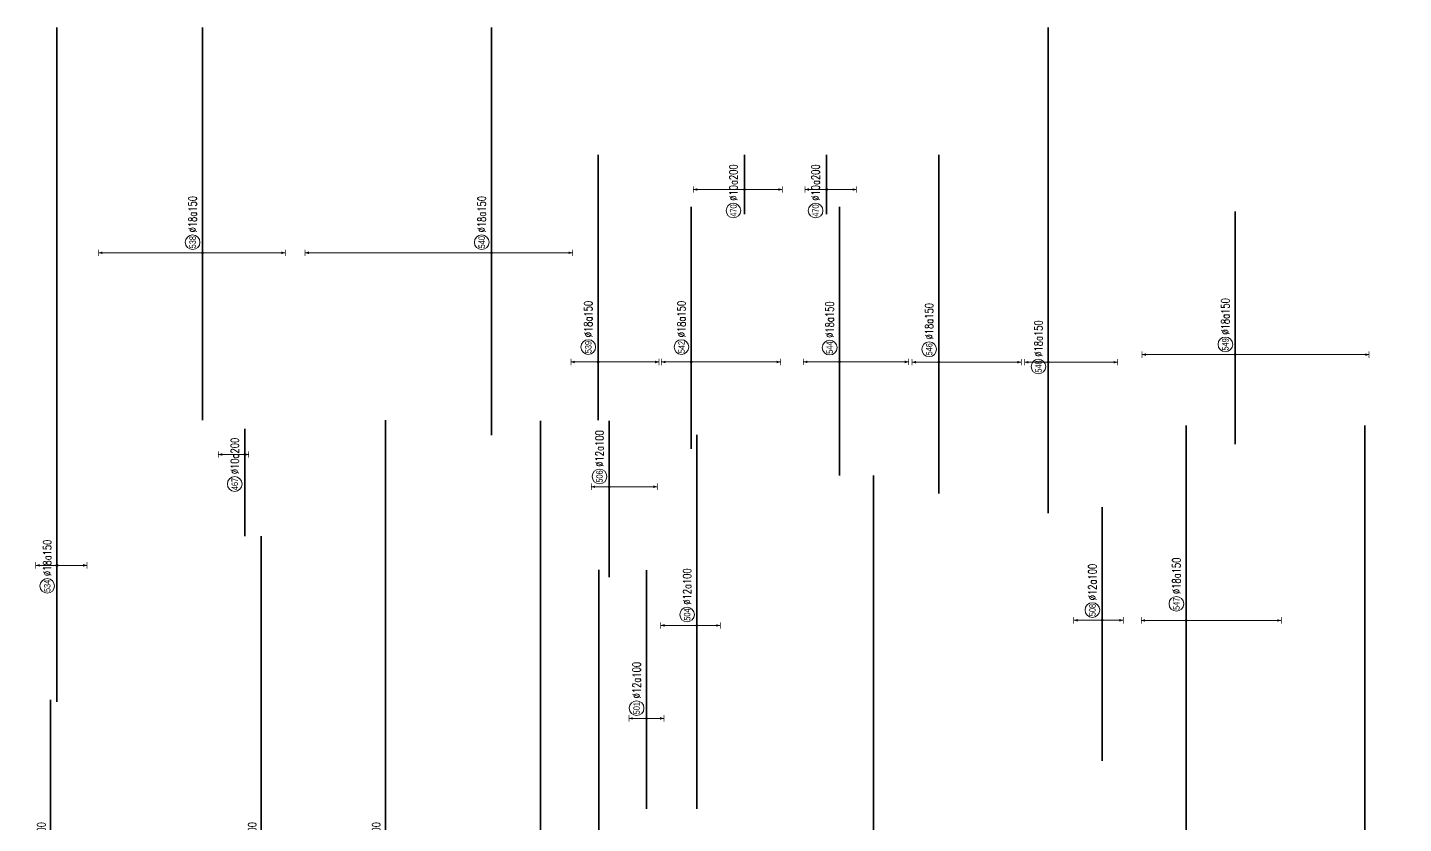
# Model space of a CAD drawing. Header units: millimetres. Extents: x -415354 to 592036, y -374841 to 139309.
# Drawn here: x 449165 to 533485, y -206959 to -158171 of the extents above; entities that cross this region are included whole.
import ezdxf
from ezdxf.enums import TextEntityAlignment as Align

# ---------------------------------------------------------------- set-up
doc = ezdxf.new("R2010")
doc.units = ezdxf.units.MM
doc.header["$MEASUREMENT"] = 0
for name, color, linetype, lineweight in [('NDC_S_DIM', 1, 'Continuous', 15), ('NDC_S_REBAR', 4, 'Continuous', 35), ('NDC_S_VN TEXT', 7, 'Continuous', 20)]:
    doc.layers.add(name, color=color, linetype=linetype, lineweight=lineweight)
doc.styles.add('ARIAL', font='arial.ttf', dxfattribs={"width": 0.8})
doc.styles.add('NDC_EN TXT', font='romans.shx', dxfattribs={"width": 0.8})

# ---------------------------------------------------------------- blocks, each defined once
blk = doc.blocks.new('*U1031')
h = blk.add_hatch(color=6)
edge = h.paths.add_edge_path()
edge.add_arc((-6.91, 0), 0.3, 0, 360)
at = {"layer": 'NDC_S_DIM', "color": 8}
for q in [(-6.91, 44.73), (-6.91, -25.87)]:
    blk.add_line((-6.91, 0), q, dxfattribs=at)
for points in [[(-7.91, 44.73, 0.2, 0.2, 0), (-5.91, 44.73, 0, 0, 0)], [(-7.91, -25.87, 0.2, 0.2, 0), (-5.91, -25.87, 0, 0, 0)]]:
    blk.add_lwpolyline(points, format="xyseb", dxfattribs=at)
at = {"layer": 'NDC_S_DIM'}
blk.add_circle((-1.99, 2.8), 2.25, dxfattribs=at)
at = {"layer": 'NDC_S_DIM', "color": 6}
blk.add_circle((-6.91, 0), 0.3, dxfattribs=at)
at = {"layer": 'NDC_S_DIM', "color": 8}
for points in [[(-7.31, 43.53), (-6.91, 44.73), (-6.51, 43.53)], [(-7.31, -24.67), (-6.91, -25.87), (-6.51, -24.67)]]:
    blk.add_solid(points, dxfattribs=at)
at = {"layer": 'NDC_S_REBAR'}
for p, q in [((0, 0), (-150.76, 0)), ((-150.76, 0), (-150.76, 0)), ((0, 0), (99.81, 0)), ((99.81, 0), (99.81, 0)), ((99.81, 0), (99.81, 0)), ((-150.76, 0), (-150.76, 0))]:
    blk.add_line(p, q, dxfattribs=at)
at = {"layer": 'NDC_S_VN TEXT', "style": 'ARIAL', "width": 0.8}
blk.add_attdef('KHT', text='', height=2, dxfattribs=at).set_placement((-1.99, 2.8), align=Align.MIDDLE_CENTER)
at = {"layer": 'NDC_S_VN TEXT', "color": 3, "style": 'NDC_EN TXT', "width": 0.75}
blk.add_attdef('DKT', (1.01, 1.55), '', height=2.5, dxfattribs=at)
blk = doc.blocks.new('*U1028')
h = blk.add_hatch(color=6)
edge = h.paths.add_edge_path()
edge.add_arc((-2.99, 0), 0.3, 0, 360)
at = {"layer": 'NDC_S_DIM', "color": 8}
for q in [(-2.99, 31.84), (-2.99, -25.41)]:
    blk.add_line((-2.99, 0), q, dxfattribs=at)
for points in [[(-3.99, 31.84, 0.2, 0.2, 0), (-1.99, 31.84, 0, 0, 0)], [(-3.99, -25.41, 0.2, 0.2, 0), (-1.99, -25.41, 0, 0, 0)]]:
    blk.add_lwpolyline(points, format="xyseb", dxfattribs=at)
at = {"layer": 'NDC_S_DIM'}
blk.add_circle((0.25, 3), 2.25, dxfattribs=at)
at = {"layer": 'NDC_S_DIM', "color": 6}
blk.add_circle((-2.99, 0), 0.3, dxfattribs=at)
at = {"layer": 'NDC_S_DIM', "color": 8}
for points in [[(-3.39, 30.64), (-2.99, 31.84), (-2.59, 30.64)], [(-3.39, -24.21), (-2.99, -25.41), (-2.59, -24.21)]]:
    blk.add_solid(points, dxfattribs=at)
at = {"layer": 'NDC_S_REBAR'}
for p, q in [((0, 0), (-54.3, 0)), ((-54.3, 0), (-54.3, 0)), ((0, 0), (66.05, 0)), ((66.05, 0), (66.05, 0)), ((66.05, 0), (66.05, 0)), ((-54.3, 0), (-54.3, 0))]:
    blk.add_line(p, q, dxfattribs=at)
at = {"layer": 'NDC_S_VN TEXT', "color": 3, "style": 'NDC_EN TXT', "width": 0.75}
blk.add_attdef('DKT', (3.25, 1.75), '', height=2.5, dxfattribs=at)
at = {"layer": 'NDC_S_VN TEXT', "style": 'ARIAL', "width": 0.8}
blk.add_attdef('KHT', text='', height=2, dxfattribs=at).set_placement((0.25, 3), align=Align.MIDDLE_CENTER)
blk = doc.blocks.new('*U1024')
h = blk.add_hatch(color=6)
edge = h.paths.add_edge_path()
edge.add_arc((-2.99, 0), 0.3, 0, 360)
at = {"layer": 'NDC_S_DIM', "color": 8}
for q in [(-2.99, 6.53), (-2.99, -9.22)]:
    blk.add_line((-2.99, 0), q, dxfattribs=at)
for points in [[(-3.99, 6.53, 0.2, 0.2, 0), (-1.99, 6.53, 0, 0, 0)], [(-3.99, -9.22, 0.2, 0.2, 0), (-1.99, -9.22, 0, 0, 0)]]:
    blk.add_lwpolyline(points, format="xyseb", dxfattribs=at)
at = {"layer": 'NDC_S_DIM'}
blk.add_circle((-9.29, 3), 2.25, dxfattribs=at)
at = {"layer": 'NDC_S_DIM', "color": 6}
blk.add_circle((-2.99, 0), 0.3, dxfattribs=at)
at = {"layer": 'NDC_S_DIM', "color": 8}
for points in [[(-3.39, 5.33), (-2.99, 6.53), (-2.59, 5.33)], [(-3.39, -8.02), (-2.99, -9.22), (-2.59, -8.02)]]:
    blk.add_solid(points, dxfattribs=at)
at = {"layer": 'NDC_S_REBAR'}
for p, q in [((0, 0), (-44.86, 0)), ((-44.86, 0), (-44.86, 0)), ((0, 0), (161.84, 0)), ((161.84, 0), (161.84, 0)), ((161.84, 0), (161.84, 0)), ((-44.86, 0), (-44.86, 0))]:
    blk.add_line(p, q, dxfattribs=at)
at = {"layer": 'NDC_S_VN TEXT', "color": 3, "style": 'NDC_EN TXT', "width": 0.75}
blk.add_attdef('DKT', (-6.29, 1.75), '', height=2.5, dxfattribs=at)
at = {"layer": 'NDC_S_VN TEXT', "style": 'ARIAL', "width": 0.8}
blk.add_attdef('KHT', text='', height=2, dxfattribs=at).set_placement((-9.29, 3), align=Align.MIDDLE_CENTER)
blk = doc.blocks.new('*U1022')
h = blk.add_hatch(color=6)
edge = h.paths.add_edge_path()
edge.add_arc((-2.99, 0), 0.3, 0, 360)
at = {"layer": 'NDC_S_DIM', "color": 8}
for q in [(-2.99, 13.78), (-2.99, -29.13)]:
    blk.add_line((-2.99, 0), q, dxfattribs=at)
for points in [[(-3.99, 13.78, 0.2, 0.2, 0), (-1.99, 13.78, 0, 0, 0)], [(-3.99, -29.13, 0.2, 0.2, 0), (-1.99, -29.13, 0, 0, 0)]]:
    blk.add_lwpolyline(points, format="xyseb", dxfattribs=at)
at = {"layer": 'NDC_S_DIM'}
blk.add_circle((2.1, 3), 2.25, dxfattribs=at)
at = {"layer": 'NDC_S_DIM', "color": 6}
blk.add_circle((-2.99, 0), 0.3, dxfattribs=at)
at = {"layer": 'NDC_S_DIM', "color": 8}
for points in [[(-3.39, 12.58), (-2.99, 13.78), (-2.59, 12.58)], [(-3.39, -27.93), (-2.99, -29.13), (-2.59, -27.93)]]:
    blk.add_solid(points, dxfattribs=at)
at = {"layer": 'NDC_S_REBAR'}
for p, q in [((0, 0), (-72.23, 0)), ((-72.23, 0), (-72.23, 0)), ((0, 0), (56.73, 0)), ((56.73, 0), (56.73, 0)), ((56.73, 0), (56.73, 0)), ((-72.23, 0), (-72.23, 0))]:
    blk.add_line(p, q, dxfattribs=at)
at = {"layer": 'NDC_S_VN TEXT', "color": 3, "style": 'NDC_EN TXT', "width": 0.75}
blk.add_attdef('DKT', (5.1, 1.75), '', height=2.5, dxfattribs=at)
at = {"layer": 'NDC_S_VN TEXT', "style": 'ARIAL', "width": 0.8}
blk.add_attdef('KHT', text='', height=2, dxfattribs=at).set_placement((2.1, 3), align=Align.MIDDLE_CENTER)
blk = doc.blocks.new('*U1016')
h = blk.add_hatch(color=6)
edge = h.paths.add_edge_path()
edge.add_arc((-2.99, 0), 0.3, 0, 360)
at = {"layer": 'NDC_S_DIM', "color": 8}
for q in [(-2.99, 18.75), (-2.99, -11.75)]:
    blk.add_line((-2.99, 0), q, dxfattribs=at)
for points in [[(-3.99, 18.75, 0.2, 0.2, 0), (-1.99, 18.75, 0, 0, 0)], [(-3.99, -11.75, 0.2, 0.2, 0), (-1.99, -11.75, 0, 0, 0)]]:
    blk.add_lwpolyline(points, format="xyseb", dxfattribs=at)
at = {"layer": 'NDC_S_DIM'}
blk.add_circle((-9.29, 3), 2.25, dxfattribs=at)
at = {"layer": 'NDC_S_DIM', "color": 6}
blk.add_circle((-2.99, 0), 0.3, dxfattribs=at)
at = {"layer": 'NDC_S_DIM', "color": 8}
for points in [[(-3.39, 17.55), (-2.99, 18.75), (-2.59, 17.55)], [(-3.39, -10.55), (-2.99, -11.75), (-2.59, -10.55)]]:
    blk.add_solid(points, dxfattribs=at)
at = {"layer": 'NDC_S_REBAR'}
for p, q in [((0, 0), (-113.56, 0)), ((-113.56, 0), (-113.56, 0)), ((0, 0), (209.7, 0)), ((209.7, 0), (209.7, 0)), ((209.7, 0), (209.7, 0)), ((-113.56, 0), (-113.56, 0))]:
    blk.add_line(p, q, dxfattribs=at)
at = {"layer": 'NDC_S_VN TEXT', "color": 3, "style": 'NDC_EN TXT', "width": 0.75}
blk.add_attdef('DKT', (-6.29, 1.75), '', height=2.5, dxfattribs=at)
at = {"layer": 'NDC_S_VN TEXT', "style": 'ARIAL', "width": 0.8}
blk.add_attdef('KHT', text='', height=2, dxfattribs=at).set_placement((-9.29, 3), align=Align.MIDDLE_CENTER)
blk = doc.blocks.new('*U1011')
h = blk.add_hatch(color=6)
edge = h.paths.add_edge_path()
edge.add_arc((11.66, 0), 0.3, 0, 360)
at = {"layer": 'NDC_S_DIM', "color": 8}
for q in [(11.66, 24.74), (11.66, -12.56)]:
    blk.add_line((11.66, 0), q, dxfattribs=at)
for points in [[(10.66, 24.74, 0.2, 0.2, 0), (12.66, 24.74, 0, 0, 0)], [(10.66, -12.56, 0.2, 0.2, 0), (12.66, -12.56, 0, 0, 0)]]:
    blk.add_lwpolyline(points, format="xyseb", dxfattribs=at)
at = {"layer": 'NDC_S_DIM'}
blk.add_circle((15, 3), 2.25, dxfattribs=at)
at = {"layer": 'NDC_S_DIM', "color": 6}
blk.add_circle((11.66, 0), 0.3, dxfattribs=at)
at = {"layer": 'NDC_S_DIM', "color": 8}
for points in [[(11.26, 23.54), (11.66, 24.74), (12.06, 23.54)], [(11.26, -11.36), (11.66, -12.56), (12.06, -11.36)]]:
    blk.add_solid(points, dxfattribs=at)
at = {"layer": 'NDC_S_REBAR'}
for p, q in [((0, 0), (-30.81, 0)), ((-30.81, 0), (-30.81, 0)), ((0, 0), (156.89, 0)), ((156.89, 0), (156.89, 0)), ((156.89, 0), (156.89, 0)), ((-30.81, 0), (-30.81, 0))]:
    blk.add_line(p, q, dxfattribs=at)
at = {"layer": 'NDC_S_VN TEXT', "color": 3, "style": 'NDC_EN TXT', "width": 0.75}
blk.add_attdef('DKT', (18, 1.75), '', height=2.5, dxfattribs=at)
at = {"layer": 'NDC_S_VN TEXT', "style": 'ARIAL', "width": 0.8}
blk.add_attdef('KHT', text='', height=2, dxfattribs=at).set_placement((15, 3), align=Align.MIDDLE_CENTER)
blk = doc.blocks.new('*U1010')
h = blk.add_hatch(color=6)
edge = h.paths.add_edge_path()
edge.add_arc((-2.99, 0), 0.3, 0, 360)
at = {"layer": 'NDC_S_DIM', "color": 8}
for q in [(-2.99, 41.25), (-2.99, -58.41)]:
    blk.add_line((-2.99, 0), q, dxfattribs=at)
for points in [[(-3.99, 41.25, 0.2, 0.2, 0), (-1.99, 41.25, 0, 0, 0)], [(-3.99, -58.41, 0.2, 0.2, 0), (-1.99, -58.41, 0, 0, 0)]]:
    blk.add_lwpolyline(points, format="xyseb", dxfattribs=at)
at = {"layer": 'NDC_S_DIM'}
blk.add_circle((-9.29, 3), 2.25, dxfattribs=at)
at = {"layer": 'NDC_S_DIM', "color": 6}
blk.add_circle((-2.99, 0), 0.3, dxfattribs=at)
at = {"layer": 'NDC_S_DIM', "color": 8}
for points in [[(-3.39, 40.05), (-2.99, 41.25), (-2.59, 40.05)], [(-3.39, -57.21), (-2.99, -58.41), (-2.59, -57.21)]]:
    blk.add_solid(points, dxfattribs=at)
at = {"layer": 'NDC_S_REBAR'}
for p, q in [((0, 0), (-30.81, 0)), ((-30.81, 0), (-30.81, 0)), ((0, 0), (140.13, 0)), ((140.13, 0), (140.13, 0)), ((140.13, 0), (140.13, 0)), ((-30.81, 0), (-30.81, 0))]:
    blk.add_line(p, q, dxfattribs=at)
at = {"layer": 'NDC_S_VN TEXT', "color": 3, "style": 'NDC_EN TXT', "width": 0.75}
blk.add_attdef('DKT', (-6.29, 1.75), '', height=2.5, dxfattribs=at)
at = {"layer": 'NDC_S_VN TEXT', "style": 'ARIAL', "width": 0.8}
blk.add_attdef('KHT', text='', height=2, dxfattribs=at).set_placement((-9.29, 3), align=Align.MIDDLE_CENTER)
blk = doc.blocks.new('*U1006')
h = blk.add_hatch(color=6)
edge = h.paths.add_edge_path()
edge.add_arc((-2.99, 0), 0.3, 0, 360)
at = {"layer": 'NDC_S_DIM', "color": 8}
for q in [(-2.99, 57.17), (-2.99, -24.83)]:
    blk.add_line((-2.99, 0), q, dxfattribs=at)
for points in [[(-3.99, 57.17, 0.2, 0.2, 0), (-1.99, 57.17, 0, 0, 0)], [(-3.99, -24.83, 0.2, 0.2, 0), (-1.99, -24.83, 0, 0, 0)]]:
    blk.add_lwpolyline(points, format="xyseb", dxfattribs=at)
at = {"layer": 'NDC_S_DIM'}
blk.add_circle((0.25, 3), 2.25, dxfattribs=at)
at = {"layer": 'NDC_S_DIM', "color": 6}
blk.add_circle((-2.99, 0), 0.3, dxfattribs=at)
at = {"layer": 'NDC_S_DIM', "color": 8}
for points in [[(-3.39, 55.97), (-2.99, 57.17), (-2.59, 55.97)], [(-3.39, -23.63), (-2.99, -24.83), (-2.59, -23.63)]]:
    blk.add_solid(points, dxfattribs=at)
at = {"layer": 'NDC_S_REBAR'}
for p, q in [((0, 0), (-58.9, 0)), ((-58.9, 0), (-58.9, 0)), ((-58.9, 0), (-58.9, 0)), ((0, 0), (66.05, 0)), ((66.05, 0), (66.05, 0)), ((66.05, 0), (66.05, 0))]:
    blk.add_line(p, q, dxfattribs=at)
at = {"layer": 'NDC_S_VN TEXT', "color": 3, "style": 'NDC_EN TXT', "width": 0.75}
blk.add_attdef('DKT', (3.25, 1.75), '', height=2.5, dxfattribs=at)
at = {"layer": 'NDC_S_VN TEXT', "style": 'ARIAL', "width": 0.8}
blk.add_attdef('KHT', text='', height=2, dxfattribs=at).set_placement((0.25, 3), align=Align.MIDDLE_CENTER)
blk = doc.blocks.new('*U1005')
h = blk.add_hatch(color=6)
edge = h.paths.add_edge_path()
edge.add_arc((1.64, 0), 0.3, 0, 360)
at = {"layer": 'NDC_S_DIM', "color": 8}
for q in [(1.64, 9.12), (1.64, -27.38)]:
    blk.add_line((1.64, 0), q, dxfattribs=at)
for points in [[(0.64, 9.12, 0.2, 0.2, 0), (2.64, 9.12, 0, 0, 0)], [(0.64, -27.38, 0.2, 0.2, 0), (2.64, -27.38, 0, 0, 0)]]:
    blk.add_lwpolyline(points, format="xyseb", dxfattribs=at)
at = {"layer": 'NDC_S_DIM'}
blk.add_circle((6.21, 3), 2.25, dxfattribs=at)
at = {"layer": 'NDC_S_DIM', "color": 6}
blk.add_circle((1.64, 0), 0.3, dxfattribs=at)
at = {"layer": 'NDC_S_DIM', "color": 8}
for points in [[(1.24, 7.92), (1.64, 9.12), (2.04, 7.92)], [(1.24, -26.18), (1.64, -27.38), (2.04, -26.18)]]:
    blk.add_solid(points, dxfattribs=at)
at = {"layer": 'NDC_S_REBAR'}
for p, q in [((0, 0), (-24.94, 0)), ((-24.94, 0), (-24.94, 0)), ((-24.94, 0), (-24.94, 0)), ((0, 0), (49.15, 0)), ((49.15, 0), (49.15, 0)), ((49.15, 0), (49.15, 0))]:
    blk.add_line(p, q, dxfattribs=at)
at = {"layer": 'NDC_S_VN TEXT', "color": 3, "style": 'NDC_EN TXT', "width": 0.75}
blk.add_attdef('DKT', (9.21, 1.75), '', height=2.5, dxfattribs=at)
at = {"layer": 'NDC_S_VN TEXT', "style": 'ARIAL', "width": 0.8}
blk.add_attdef('KHT', text='', height=2, dxfattribs=at).set_placement((6.21, 3), align=Align.MIDDLE_CENTER)
blk = doc.blocks.new('*U1004')
h = blk.add_hatch(color=6)
edge = h.paths.add_edge_path()
edge.add_arc((1.67, 0), 0.3, 0, 360)
at = {"layer": 'NDC_S_DIM', "color": 8}
for q in [(1.67, 11.03), (1.67, -21.22)]:
    blk.add_line((1.67, 0), q, dxfattribs=at)
for points in [[(0.67, 11.03, 0.2, 0.2, 0), (2.67, 11.03, 0, 0, 0)], [(0.67, -21.22, 0.2, 0.2, 0), (2.67, -21.22, 0, 0, 0)]]:
    blk.add_lwpolyline(points, format="xyseb", dxfattribs=at)
at = {"layer": 'NDC_S_DIM'}
blk.add_circle((6.04, 3), 2.25, dxfattribs=at)
at = {"layer": 'NDC_S_DIM', "color": 6}
blk.add_circle((1.67, 0), 0.3, dxfattribs=at)
at = {"layer": 'NDC_S_DIM', "color": 8}
for points in [[(1.27, 9.83), (1.67, 11.03), (2.07, 9.83)], [(1.27, -20.02), (1.67, -21.22), (2.07, -20.02)]]:
    blk.add_solid(points, dxfattribs=at)
at = {"layer": 'NDC_S_REBAR'}
for p, q in [((0, 0), (-33.15, 0)), ((-33.15, 0), (-33.15, 0)), ((0, 0), (49.15, 0)), ((49.15, 0), (49.15, 0)), ((49.15, 0), (49.15, 0)), ((-33.15, 0), (-33.15, 0))]:
    blk.add_line(p, q, dxfattribs=at)
at = {"layer": 'NDC_S_VN TEXT', "color": 3, "style": 'NDC_EN TXT', "width": 0.75}
blk.add_attdef('DKT', (9.04, 1.75), '', height=2.5, dxfattribs=at)
at = {"layer": 'NDC_S_VN TEXT', "style": 'ARIAL', "width": 0.8}
blk.add_attdef('KHT', text='', height=2, dxfattribs=at).set_placement((6.04, 3), align=Align.MIDDLE_CENTER)
blk = doc.blocks.new('*U1003')
h = blk.add_hatch(color=6)
edge = h.paths.add_edge_path()
edge.add_arc((1.57, 0), 0.3, 0, 360)
at = {"layer": 'NDC_S_DIM', "color": 8}
for q in [(1.57, 7.25), (1.57, -21.25)]:
    blk.add_line((1.57, 0), q, dxfattribs=at)
for points in [[(0.57, 7.25, 0.2, 0.2, 0), (2.57, 7.25, 0, 0, 0)], [(0.57, -21.25, 0.2, 0.2, 0), (2.57, -21.25, 0, 0, 0)]]:
    blk.add_lwpolyline(points, format="xyseb", dxfattribs=at)
at = {"layer": 'NDC_S_DIM'}
blk.add_circle((0.25, 3), 2.25, dxfattribs=at)
at = {"layer": 'NDC_S_DIM', "color": 6}
blk.add_circle((1.57, 0), 0.3, dxfattribs=at)
at = {"layer": 'NDC_S_DIM', "color": 8}
for points in [[(1.17, 6.05), (1.57, 7.25), (1.97, 6.05)], [(1.17, -20.05), (1.57, -21.25), (1.97, -20.05)]]:
    blk.add_solid(points, dxfattribs=at)
at = {"layer": 'NDC_S_REBAR'}
for p, q in [((0, 0), (-44.66, 0)), ((-44.66, 0), (-44.66, 0)), ((0, 0), (104.15, 0)), ((104.15, 0), (104.15, 0)), ((104.15, 0), (104.15, 0)), ((-44.66, 0), (-44.66, 0))]:
    blk.add_line(p, q, dxfattribs=at)
at = {"layer": 'NDC_S_VN TEXT', "color": 3, "style": 'NDC_EN TXT', "width": 0.75}
blk.add_attdef('DKT', (3.25, 1.75), '', height=2.5, dxfattribs=at)
at = {"layer": 'NDC_S_VN TEXT', "style": 'ARIAL', "width": 0.8}
blk.add_attdef('KHT', text='', height=2, dxfattribs=at).set_placement((0.25, 3), align=Align.MIDDLE_CENTER)
blk = doc.blocks.new('*U988')
h = blk.add_hatch(color=6)
edge = h.paths.add_edge_path()
edge.add_arc((-6.91, 0), 0.3, 0, 360)
at = {"layer": 'NDC_S_DIM', "color": 8}
for q in [(-6.91, 28.56), (-6.91, -18.87)]:
    blk.add_line((-6.91, 0), q, dxfattribs=at)
for points in [[(-7.91, 28.56, 0.2, 0.2, 0), (-5.91, 28.56, 0, 0, 0)], [(-7.91, -18.87, 0.2, 0.2, 0), (-5.91, -18.87, 0, 0, 0)]]:
    blk.add_lwpolyline(points, format="xyseb", dxfattribs=at)
at = {"layer": 'NDC_S_DIM'}
blk.add_circle((-1.99, 2.8), 2.25, dxfattribs=at)
at = {"layer": 'NDC_S_DIM', "color": 6}
blk.add_circle((-6.91, 0), 0.3, dxfattribs=at)
at = {"layer": 'NDC_S_DIM', "color": 8}
for points in [[(-7.31, 27.36), (-6.91, 28.56), (-6.51, 27.36)], [(-7.31, -17.67), (-6.91, -18.87), (-6.51, -17.67)]]:
    blk.add_solid(points, dxfattribs=at)
at = {"layer": 'NDC_S_REBAR'}
for p, q in [((0, 0), (-150.76, 0)), ((-150.76, 0), (-150.76, 0)), ((0, 0), (49.69, 0)), ((49.69, 0), (49.69, 0)), ((49.69, 0), (49.69, 0)), ((-150.76, 0), (-150.76, 0))]:
    blk.add_line(p, q, dxfattribs=at)
at = {"layer": 'NDC_S_VN TEXT', "style": 'ARIAL', "width": 0.8}
blk.add_attdef('KHT', text='', height=2, dxfattribs=at).set_placement((-1.99, 2.8), align=Align.MIDDLE_CENTER)
at = {"layer": 'NDC_S_VN TEXT', "color": 3, "style": 'NDC_EN TXT', "width": 0.75}
blk.add_attdef('DKT', (1.01, 1.55), '', height=2.5, dxfattribs=at)
blk = doc.blocks.new('*U987')
h = blk.add_hatch(color=6)
edge = h.paths.add_edge_path()
edge.add_arc((-6.91, 0), 0.3, 0, 360)
at = {"layer": 'NDC_S_DIM', "color": 8}
for q in [(-6.91, 7.64), (-6.91, -17.61)]:
    blk.add_line((-6.91, 0), q, dxfattribs=at)
for points in [[(-7.91, 7.64, 0.2, 0.2, 0), (-5.91, 7.64, 0, 0, 0)], [(-7.91, -17.61, 0.2, 0.2, 0), (-5.91, -17.61, 0, 0, 0)]]:
    blk.add_lwpolyline(points, format="xyseb", dxfattribs=at)
at = {"layer": 'NDC_S_DIM'}
blk.add_circle((-1.99, 2.8), 2.25, dxfattribs=at)
at = {"layer": 'NDC_S_DIM', "color": 6}
blk.add_circle((-6.91, 0), 0.3, dxfattribs=at)
at = {"layer": 'NDC_S_DIM', "color": 8}
for points in [[(-7.31, 6.44), (-6.91, 7.64), (-6.51, 6.44)], [(-7.31, -16.41), (-6.91, -17.61), (-6.51, -16.41)]]:
    blk.add_solid(points, dxfattribs=at)
at = {"layer": 'NDC_S_REBAR'}
for p, q in [((0, 0), (-54.26, 0)), ((-54.26, 0), (-54.26, 0)), ((0, 0), (135.34, 0)), ((135.34, 0), (135.34, 0)), ((-54.26, 0), (-54.26, 0)), ((135.34, 0), (135.34, 0))]:
    blk.add_line(p, q, dxfattribs=at)
at = {"layer": 'NDC_S_VN TEXT', "style": 'ARIAL', "width": 0.8}
blk.add_attdef('KHT', text='', height=2, dxfattribs=at).set_placement((-1.99, 2.8), align=Align.MIDDLE_CENTER)
at = {"layer": 'NDC_S_VN TEXT', "color": 3, "style": 'NDC_EN TXT', "width": 0.75}
blk.add_attdef('DKT', (1.01, 1.55), '', height=2.5, dxfattribs=at)
blk = doc.blocks.new('*U985')
h = blk.add_hatch(color=6)
edge = h.paths.add_edge_path()
edge.add_arc((11.66, 0), 0.3, 0, 360)
at = {"layer": 'NDC_S_DIM', "color": 8}
for q in [(11.66, 11.11), (11.66, -7.14)]:
    blk.add_line((11.66, 0), q, dxfattribs=at)
for points in [[(10.66, 11.11, 0.2, 0.2, 0), (12.66, 11.11, 0, 0, 0)], [(10.66, -7.14, 0.2, 0.2, 0), (12.66, -7.14, 0, 0, 0)]]:
    blk.add_lwpolyline(points, format="xyseb", dxfattribs=at)
at = {"layer": 'NDC_S_DIM'}
blk.add_circle((15, 3), 2.25, dxfattribs=at)
at = {"layer": 'NDC_S_DIM', "color": 6}
blk.add_circle((11.66, 0), 0.3, dxfattribs=at)
at = {"layer": 'NDC_S_DIM', "color": 8}
for points in [[(11.26, 9.91), (11.66, 11.11), (12.06, 9.91)], [(11.26, -5.94), (11.66, -7.14), (12.06, -5.94)]]:
    blk.add_solid(points, dxfattribs=at)
at = {"layer": 'NDC_S_REBAR'}
for p, q in [((0, 0), (-44.55, 0)), ((-44.55, 0), (-44.55, 0)), ((0, 0), (70.11, 0)), ((70.11, 0), (70.11, 0)), ((70.11, 0), (70.11, 0)), ((-44.55, 0), (-44.55, 0))]:
    blk.add_line(p, q, dxfattribs=at)
at = {"layer": 'NDC_S_VN TEXT', "color": 3, "style": 'NDC_EN TXT', "width": 0.75}
blk.add_attdef('DKT', (18, 1.75), '', height=2.5, dxfattribs=at)
at = {"layer": 'NDC_S_VN TEXT', "style": 'ARIAL', "width": 0.8}
blk.add_attdef('KHT', text='', height=2, dxfattribs=at).set_placement((15, 3), align=Align.MIDDLE_CENTER)
blk = doc.blocks.new('*U984')
h = blk.add_hatch(color=6)
edge = h.paths.add_edge_path()
edge.add_arc((-2.99, 0), 0.3, 0, 360)
at = {"layer": 'NDC_S_DIM', "color": 8}
for q in [(-2.99, 8.7), (-2.99, -6.47)]:
    blk.add_line((-2.99, 0), q, dxfattribs=at)
for points in [[(-3.99, 8.7, 0.2, 0.2, 0), (-1.99, 8.7, 0, 0, 0)], [(-3.99, -6.47, 0.2, 0.2, 0), (-1.99, -6.47, 0, 0, 0)]]:
    blk.add_lwpolyline(points, format="xyseb", dxfattribs=at)
at = {"layer": 'NDC_S_DIM'}
blk.add_circle((0.14, 3), 2.25, dxfattribs=at)
at = {"layer": 'NDC_S_DIM', "color": 6}
blk.add_circle((-2.99, 0), 0.3, dxfattribs=at)
at = {"layer": 'NDC_S_DIM', "color": 8}
for points in [[(-3.39, 7.5), (-2.99, 8.7), (-2.59, 7.5)], [(-3.39, -5.27), (-2.99, -6.47), (-2.59, -5.27)]]:
    blk.add_solid(points, dxfattribs=at)
at = {"layer": 'NDC_S_REBAR'}
for p, q in [((0, 0), (-46.02, 0)), ((-46.02, 0), (-46.02, 0)), ((0, 0), (31.71, 0)), ((31.71, 0), (31.71, 0)), ((31.71, 0), (31.71, 0)), ((-46.02, 0), (-46.02, 0))]:
    blk.add_line(p, q, dxfattribs=at)
at = {"layer": 'NDC_S_VN TEXT', "color": 3, "style": 'NDC_EN TXT', "width": 0.75}
blk.add_attdef('DKT', (3.14, 1.75), '', height=2.5, dxfattribs=at)
at = {"layer": 'NDC_S_VN TEXT', "style": 'ARIAL', "width": 0.8}
blk.add_attdef('KHT', text='', height=2, dxfattribs=at).set_placement((0.14, 3), align=Align.MIDDLE_CENTER)
blk = doc.blocks.new('*U964')
h = blk.add_hatch(color=6)
edge = h.paths.add_edge_path()
edge.add_arc((-2.99, 0), 0.3, 0, 360)
at = {"layer": 'NDC_S_DIM', "color": 8}
for q in [(-2.99, 28.52), (-2.99, -41.06)]:
    blk.add_line((-2.99, 0), q, dxfattribs=at)
for points in [[(-3.99, 28.52, 0.2, 0.2, 0), (-1.99, 28.52, 0, 0, 0)], [(-3.99, -41.06, 0.2, 0.2, 0), (-1.99, -41.06, 0, 0, 0)]]:
    blk.add_lwpolyline(points, format="xyseb", dxfattribs=at)
at = {"layer": 'NDC_S_DIM'}
blk.add_circle((0.14, 3), 2.25, dxfattribs=at)
at = {"layer": 'NDC_S_DIM', "color": 6}
blk.add_circle((-2.99, 0), 0.3, dxfattribs=at)
at = {"layer": 'NDC_S_DIM', "color": 8}
for points in [[(-3.39, 27.32), (-2.99, 28.52), (-2.59, 27.32)], [(-3.39, -39.86), (-2.99, -41.06), (-2.59, -39.86)]]:
    blk.add_solid(points, dxfattribs=at)
at = {"layer": 'NDC_S_REBAR'}
for p, q in [((0, 0), (-30.44, 0)), ((-30.44, 0), (-30.44, 0)), ((0, 0), (40.9, 0)), ((40.9, 0), (40.9, 0)), ((40.9, 0), (40.9, 0)), ((-30.44, 0), (-30.44, 0))]:
    blk.add_line(p, q, dxfattribs=at)
at = {"layer": 'NDC_S_VN TEXT', "color": 3, "style": 'NDC_EN TXT', "width": 0.75}
blk.add_attdef('DKT', (3.14, 1.75), '', height=2.5, dxfattribs=at)
at = {"layer": 'NDC_S_VN TEXT', "style": 'ARIAL', "width": 0.8}
blk.add_attdef('KHT', text='', height=2, dxfattribs=at).set_placement((0.14, 3), align=Align.MIDDLE_CENTER)
blk = doc.blocks.new('*U963')
h = blk.add_hatch(color=6)
edge = h.paths.add_edge_path()
edge.add_arc((1.59, 0), 0.3, 0, 360)
at = {"layer": 'NDC_S_DIM', "color": 8}
for q in [(1.59, 8.27), (1.59, -25.23)]:
    blk.add_line((1.59, 0), q, dxfattribs=at)
for points in [[(0.59, 8.27, 0.2, 0.2, 0), (2.59, 8.27, 0, 0, 0)], [(0.59, -25.23, 0.2, 0.2, 0), (2.59, -25.23, 0, 0, 0)]]:
    blk.add_lwpolyline(points, format="xyseb", dxfattribs=at)
at = {"layer": 'NDC_S_DIM'}
blk.add_circle((5.54, 3), 2.25, dxfattribs=at)
at = {"layer": 'NDC_S_DIM', "color": 6}
blk.add_circle((1.59, 0), 0.3, dxfattribs=at)
at = {"layer": 'NDC_S_DIM', "color": 8}
for points in [[(1.19, 7.07), (1.59, 8.27), (1.99, 7.07)], [(1.19, -24.03), (1.59, -25.23), (1.99, -24.03)]]:
    blk.add_solid(points, dxfattribs=at)
at = {"layer": 'NDC_S_REBAR'}
for p, q in [((0, 0), (-38.64, 0)), ((-38.64, 0), (-38.64, 0)), ((0, 0), (65.15, 0)), ((65.15, 0), (65.15, 0)), ((65.15, 0), (65.15, 0)), ((-38.64, 0), (-38.64, 0))]:
    blk.add_line(p, q, dxfattribs=at)
at = {"layer": 'NDC_S_VN TEXT', "color": 3, "style": 'NDC_EN TXT', "width": 0.75}
blk.add_attdef('DKT', (8.54, 1.75), '', height=2.5, dxfattribs=at)
at = {"layer": 'NDC_S_VN TEXT', "style": 'ARIAL', "width": 0.8}
blk.add_attdef('KHT', text='', height=2, dxfattribs=at).set_placement((5.54, 3), align=Align.MIDDLE_CENTER)
blk = doc.blocks.new('*U962')
h = blk.add_hatch(color=6)
edge = h.paths.add_edge_path()
edge.add_arc((2.03, 0), 0.3, 0, 360)
at = {"layer": 'NDC_S_DIM', "color": 8}
for q in [(2.03, 15.68), (2.03, -11.57)]:
    blk.add_line((2.03, 0), q, dxfattribs=at)
for points in [[(1.03, 15.68, 0.2, 0.2, 0), (3.03, 15.68, 0, 0, 0)], [(1.03, -11.57, 0.2, 0.2, 0), (3.03, -11.57, 0, 0, 0)]]:
    blk.add_lwpolyline(points, format="xyseb", dxfattribs=at)
at = {"layer": 'NDC_S_DIM'}
blk.add_circle((-4.42, 3.38), 2.25, dxfattribs=at)
at = {"layer": 'NDC_S_DIM', "color": 6}
blk.add_circle((2.03, 0), 0.3, dxfattribs=at)
at = {"layer": 'NDC_S_DIM', "color": 8}
for points in [[(1.63, 14.48), (2.03, 15.68), (2.43, 14.48)], [(1.63, -10.37), (2.03, -11.57), (2.43, -10.37)]]:
    blk.add_solid(points, dxfattribs=at)
at = {"layer": 'NDC_S_REBAR'}
for p, q in [((0, 0), (-5.52, 0)), ((-5.52, 0), (-5.52, 0)), ((0, 0), (12.68, 0)), ((-5.52, 0), (-5.52, 0)), ((12.68, 0), (12.68, 0)), ((12.68, 0), (12.68, 0))]:
    blk.add_line(p, q, dxfattribs=at)
at = {"layer": 'NDC_S_VN TEXT', "style": 'ARIAL', "width": 0.8}
blk.add_attdef('KHT', text='', height=2, dxfattribs=at).set_placement((-4.42, 3.38), align=Align.MIDDLE_CENTER)
at = {"layer": 'NDC_S_VN TEXT', "color": 3, "style": 'NDC_EN TXT', "width": 0.75}
blk.add_attdef('DKT', (-1.42, 2.13), '', height=2.5, dxfattribs=at)
blk = doc.blocks.new('*U961')
h = blk.add_hatch(color=6)
edge = h.paths.add_edge_path()
edge.add_arc((2.03, 0), 0.3, 0, 360)
at = {"layer": 'NDC_S_DIM', "color": 8}
for q in [(2.03, 6.61), (2.03, -9.14)]:
    blk.add_line((2.03, 0), q, dxfattribs=at)
for points in [[(1.03, 6.61, 0.2, 0.2, 0), (3.03, 6.61, 0, 0, 0)], [(1.03, -9.14, 0.2, 0.2, 0), (3.03, -9.14, 0, 0, 0)]]:
    blk.add_lwpolyline(points, format="xyseb", dxfattribs=at)
at = {"layer": 'NDC_S_DIM'}
blk.add_circle((-4.42, 3.38), 2.25, dxfattribs=at)
at = {"layer": 'NDC_S_DIM', "color": 6}
blk.add_circle((2.03, 0), 0.3, dxfattribs=at)
at = {"layer": 'NDC_S_DIM', "color": 8}
for points in [[(1.63, 5.41), (2.03, 6.61), (2.43, 5.41)], [(1.63, -7.94), (2.03, -9.14), (2.43, -7.94)]]:
    blk.add_solid(points, dxfattribs=at)
at = {"layer": 'NDC_S_REBAR'}
for p, q in [((0, 0), (-5.52, 0)), ((-5.52, 0), (-5.52, 0)), ((0, 0), (12.68, 0)), ((-5.52, 0), (-5.52, 0)), ((12.68, 0), (12.68, 0)), ((12.68, 0), (12.68, 0))]:
    blk.add_line(p, q, dxfattribs=at)
at = {"layer": 'NDC_S_VN TEXT', "style": 'ARIAL', "width": 0.8}
blk.add_attdef('KHT', text='', height=2, dxfattribs=at).set_placement((-4.42, 3.38), align=Align.MIDDLE_CENTER)
at = {"layer": 'NDC_S_VN TEXT', "color": 3, "style": 'NDC_EN TXT', "width": 0.75}
blk.add_attdef('DKT', (-1.42, 2.13), '', height=2.5, dxfattribs=at)
blk = doc.blocks.new('*U959')
h = blk.add_hatch(color=6)
edge = h.paths.add_edge_path()
edge.add_arc((-2.99, 0), 0.3, 0, 360)
at = {"layer": 'NDC_S_DIM', "color": 8}
for q in [(-2.99, 4.35), (-2.99, -4.16)]:
    blk.add_line((-2.99, 0), q, dxfattribs=at)
for points in [[(-3.99, 4.35, 0.2, 0.2, 0), (-1.99, 4.35, 0, 0, 0)], [(-3.99, -4.16, 0.2, 0.2, 0), (-1.99, -4.16, 0, 0, 0)]]:
    blk.add_lwpolyline(points, format="xyseb", dxfattribs=at)
at = {"layer": 'NDC_S_DIM'}
blk.add_circle((0.14, 3), 2.25, dxfattribs=at)
at = {"layer": 'NDC_S_DIM', "color": 6}
blk.add_circle((-2.99, 0), 0.3, dxfattribs=at)
at = {"layer": 'NDC_S_DIM', "color": 8}
for points in [[(-3.39, 3.15), (-2.99, 4.35), (-2.59, 3.15)], [(-3.39, -2.96), (-2.99, -4.16), (-2.59, -2.96)]]:
    blk.add_solid(points, dxfattribs=at)
at = {"layer": 'NDC_S_REBAR'}
for p, q in [((0, 0), (-30.71, 0)), ((-30.71, 0), (-30.71, 0)), ((0, 0), (111.24, 0)), ((111.24, 0), (111.24, 0)), ((111.24, 0), (111.24, 0)), ((-30.71, 0), (-30.71, 0))]:
    blk.add_line(p, q, dxfattribs=at)
at = {"layer": 'NDC_S_VN TEXT', "color": 3, "style": 'NDC_EN TXT', "width": 0.75}
blk.add_attdef('DKT', (3.14, 1.75), '', height=2.5, dxfattribs=at)
at = {"layer": 'NDC_S_VN TEXT', "style": 'ARIAL', "width": 0.8}
blk.add_attdef('KHT', text='', height=2, dxfattribs=at).set_placement((0.14, 3), align=Align.MIDDLE_CENTER)
blk = doc.blocks.new('*U958')
h = blk.add_hatch(color=6)
edge = h.paths.add_edge_path()
edge.add_arc((-2.99, 0), 0.3, 0, 360)
at = {"layer": 'NDC_S_DIM', "color": 8}
for q in [(-2.99, 5.38), (-2.99, -5.37)]:
    blk.add_line((-2.99, 0), q, dxfattribs=at)
for points in [[(-3.99, 5.38, 0.2, 0.2, 0), (-1.99, 5.38, 0, 0, 0)], [(-3.99, -5.37, 0.2, 0.2, 0), (-1.99, -5.37, 0, 0, 0)]]:
    blk.add_lwpolyline(points, format="xyseb", dxfattribs=at)
at = {"layer": 'NDC_S_DIM'}
blk.add_circle((0.14, 3), 2.25, dxfattribs=at)
at = {"layer": 'NDC_S_DIM', "color": 6}
blk.add_circle((-2.99, 0), 0.3, dxfattribs=at)
at = {"layer": 'NDC_S_DIM', "color": 8}
for points in [[(-3.39, 4.18), (-2.99, 5.38), (-2.59, 4.18)], [(-3.39, -4.17), (-2.99, -5.37), (-2.59, -4.17)]]:
    blk.add_solid(points, dxfattribs=at)
at = {"layer": 'NDC_S_REBAR'}
for p, q in [((0, 0), (-30.71, 0)), ((-30.71, 0), (-30.71, 0)), ((0, 0), (42.42, 0)), ((42.42, 0), (42.42, 0)), ((42.42, 0), (42.42, 0)), ((-30.71, 0), (-30.71, 0))]:
    blk.add_line(p, q, dxfattribs=at)
at = {"layer": 'NDC_S_VN TEXT', "color": 3, "style": 'NDC_EN TXT', "width": 0.75}
blk.add_attdef('DKT', (3.14, 1.75), '', height=2.5, dxfattribs=at)
at = {"layer": 'NDC_S_VN TEXT', "style": 'ARIAL', "width": 0.8}
blk.add_attdef('KHT', text='', height=2, dxfattribs=at).set_placement((0.14, 3), align=Align.MIDDLE_CENTER)
blk = doc.blocks.new('*U957')
h = blk.add_hatch(color=6)
edge = h.paths.add_edge_path()
edge.add_arc((-2.99, 0), 0.3, 0, 360)
at = {"layer": 'NDC_S_DIM', "color": 8}
for q in [(-2.99, 5.53), (-2.99, -14.74)]:
    blk.add_line((-2.99, 0), q, dxfattribs=at)
for points in [[(-3.99, 5.53, 0.2, 0.2, 0), (-1.99, 5.53, 0, 0, 0)], [(-3.99, -14.74, 0.2, 0.2, 0), (-1.99, -14.74, 0, 0, 0)]]:
    blk.add_lwpolyline(points, format="xyseb", dxfattribs=at)
at = {"layer": 'NDC_S_DIM'}
blk.add_circle((0.14, 3), 2.25, dxfattribs=at)
at = {"layer": 'NDC_S_DIM', "color": 6}
blk.add_circle((-2.99, 0), 0.3, dxfattribs=at)
at = {"layer": 'NDC_S_DIM', "color": 8}
for points in [[(-3.39, 4.33), (-2.99, 5.53), (-2.59, 4.33)], [(-3.39, -13.54), (-2.99, -14.74), (-2.59, -13.54)]]:
    blk.add_solid(points, dxfattribs=at)
at = {"layer": 'NDC_S_REBAR'}
for p, q in [((0, 0), (-30.71, 0)), ((-30.71, 0), (-30.71, 0)), ((0, 0), (17.24, 0)), ((17.24, 0), (17.24, 0)), ((17.24, 0), (17.24, 0)), ((-30.71, 0), (-30.71, 0))]:
    blk.add_line(p, q, dxfattribs=at)
at = {"layer": 'NDC_S_VN TEXT', "color": 3, "style": 'NDC_EN TXT', "width": 0.75}
blk.add_attdef('DKT', (3.14, 1.75), '', height=2.5, dxfattribs=at)
at = {"layer": 'NDC_S_VN TEXT', "style": 'ARIAL', "width": 0.8}
blk.add_attdef('KHT', text='', height=2, dxfattribs=at).set_placement((0.14, 3), align=Align.MIDDLE_CENTER)
blk = doc.blocks.new('*U956')
h = blk.add_hatch(color=6)
edge = h.paths.add_edge_path()
edge.add_arc((9.32, 0), 0.3, 0, 360)
at = {"layer": 'NDC_S_DIM', "color": 8}
for q in [(9.32, 8.12), (9.32, -1.13)]:
    blk.add_line((9.32, 0), q, dxfattribs=at)
for points in [[(8.32, 8.12, 0.2, 0.2, 0), (10.32, 8.12, 0, 0, 0)], [(8.32, -1.13, 0.2, 0.2, 0), (10.32, -1.13, 0, 0, 0)]]:
    blk.add_lwpolyline(points, format="xyseb", dxfattribs=at)
at = {"layer": 'NDC_S_DIM'}
blk.add_circle((0.28, 3.12), 2.25, dxfattribs=at)
at = {"layer": 'NDC_S_DIM', "color": 6}
blk.add_circle((9.32, 0), 0.3, dxfattribs=at)
at = {"layer": 'NDC_S_DIM', "color": 8}
for points in [[(8.92, 6.92), (9.32, 8.12), (9.72, 6.92)], [(8.92, 0.07), (9.32, -1.13), (9.72, 0.07)]]:
    blk.add_solid(points, dxfattribs=at)
at = {"layer": 'NDC_S_REBAR'}
for p, q in [((0, 0), (-15.7, 0)), ((-15.7, 0), (-15.7, 0)), ((0, 0), (17.18, 0)), ((-15.7, 0), (-15.7, 0)), ((17.18, 0), (17.18, 0)), ((17.18, 0), (17.18, 0))]:
    blk.add_line(p, q, dxfattribs=at)
at = {"layer": 'NDC_S_VN TEXT', "color": 3, "style": 'NDC_EN TXT', "width": 0.75}
blk.add_attdef('DKT', (3.28, 1.87), '', height=2.5, dxfattribs=at)
at = {"layer": 'NDC_S_VN TEXT', "style": 'ARIAL', "width": 0.8}
blk.add_attdef('KHT', text='', height=2, dxfattribs=at).set_placement((0.28, 3.12), align=Align.MIDDLE_CENTER)
blk = doc.blocks.new('*U940')
h = blk.add_hatch(color=6)
edge = h.paths.add_edge_path()
edge.add_arc((1.64, 0), 0.3, 0, 360)
at = {"layer": 'NDC_S_DIM', "color": 8}
for q in [(1.64, 8.32), (1.64, -18.68)]:
    blk.add_line((1.64, 0), q, dxfattribs=at)
for points in [[(0.64, 8.32, 0.2, 0.2, 0), (2.64, 8.32, 0, 0, 0)], [(0.64, -18.68, 0.2, 0.2, 0), (2.64, -18.68, 0, 0, 0)]]:
    blk.add_lwpolyline(points, format="xyseb", dxfattribs=at)
at = {"layer": 'NDC_S_DIM'}
blk.add_circle((6.21, 3), 2.25, dxfattribs=at)
at = {"layer": 'NDC_S_DIM', "color": 6}
blk.add_circle((1.64, 0), 0.3, dxfattribs=at)
at = {"layer": 'NDC_S_DIM', "color": 8}
for points in [[(1.24, 7.12), (1.64, 8.32), (2.04, 7.12)], [(1.24, -17.48), (1.64, -18.68), (2.04, -17.48)]]:
    blk.add_solid(points, dxfattribs=at)
at = {"layer": 'NDC_S_REBAR'}
for p, q in [((0, 0), (-16.21, 0)), ((-16.21, 0), (-16.21, 0)), ((0, 0), (65.15, 0)), ((65.15, 0), (65.15, 0)), ((65.15, 0), (65.15, 0)), ((-16.21, 0), (-16.21, 0))]:
    blk.add_line(p, q, dxfattribs=at)
at = {"layer": 'NDC_S_VN TEXT', "color": 3, "style": 'NDC_EN TXT', "width": 0.75}
blk.add_attdef('DKT', (9.21, 1.75), '', height=2.5, dxfattribs=at)
at = {"layer": 'NDC_S_VN TEXT', "style": 'ARIAL', "width": 0.8}
blk.add_attdef('KHT', text='', height=2, dxfattribs=at).set_placement((6.21, 3), align=Align.MIDDLE_CENTER)

msp = doc.modelspace()

# ---------------------------------------------------------------- block references
at = {"xscale": 200, "yscale": 200, "zscale": 200, "rotation": 90}
for name, p, values in [('*U1024', (450971.1, -190538.2), {'KHT': '534', 'DKT': '%%C18a150'}), ('*U1028', (459883.6, -171380.8), {'KHT': '538', 'DKT': '%%C18a150'}), ('*U1006', (477599.2, -171380.8), {'KHT': '540', 'DKT': '%%C18a150'}), ('*U1003', (511716, -179000.9), {'KHT': '548', 'DKT': '%%C18a150'}), ('*U940', (484128.6, -179000.9), {'KHT': '539', 'DKT': '%%C18a150'}), ('*U962', (493100.9, -168506.9), {'KHT': '470', 'DKT': '%%c10a200'}), ('*U961', (498136.7, -168506.9), {'KHT': '470', 'DKT': '%%c10a200'}), ('*U963', (505019.7, -179000.9), {'KHT': '546', 'DKT': '%%C18a150'}), ('*U1005', (489838.9, -179000.9), {'KHT': '542', 'DKT': '%%C18a150'}), ('*U1004', (498921.1, -179000.9), {'KHT': '544', 'DKT': '%%C18a150'}), ('*U964', (523169.1, -177622.8), {'KHT': '549', 'DKT': '%%C18a150'}), ('*U956', (462489.2, -186206.9), {'KHT': '467', 'DKT': '%%c10a200'}), ('*U987', (471093.2, -209309.9), {'KHT': '494', 'DKT': '%%C12a100'}), ('*U1011', (480600.4, -213649.7), {'KHT': '495', 'DKT': '%%C12a100'}), ('*U957', (484816.9, -185718.8), {'KHT': '506', 'DKT': '%%C12a100'}), ('*U1022', (520168.2, -193914.5), {'KHT': '547', 'DKT': '%%C18a150'}), ('*U1016', (531115.6, -224498.6), {'KHT': '541', 'DKT': '%%C18a150'}), ('*U985', (490187, -197151.9), {'KHT': '504', 'DKT': '%%C12a100'}), ('*U1010', (500999.2, -213649.7), {'KHT': '502', 'DKT': '%%C12a100'}), ('*U984', (515020.9, -193906.1), {'KHT': '508', 'DKT': '%%C12a100'}), ('*U1031', (463491.7, -209309.9), {'KHT': '493', 'DKT': '%%C12a100'}), ('*U959', (484182.3, -213668.8), {'KHT': '496', 'DKT': '%%C12a100'}), ('*U958', (487091.6, -199918.8), {'KHT': '501', 'DKT': '%%C12a100'}), ('*U988', (450570.4, -209309.9), {'KHT': '487', 'DKT': '%%C12a100'})]:
    msp.add_blockref(name, p, dxfattribs=at).add_auto_attribs(values)

doc.saveas('drawing.dxf')
